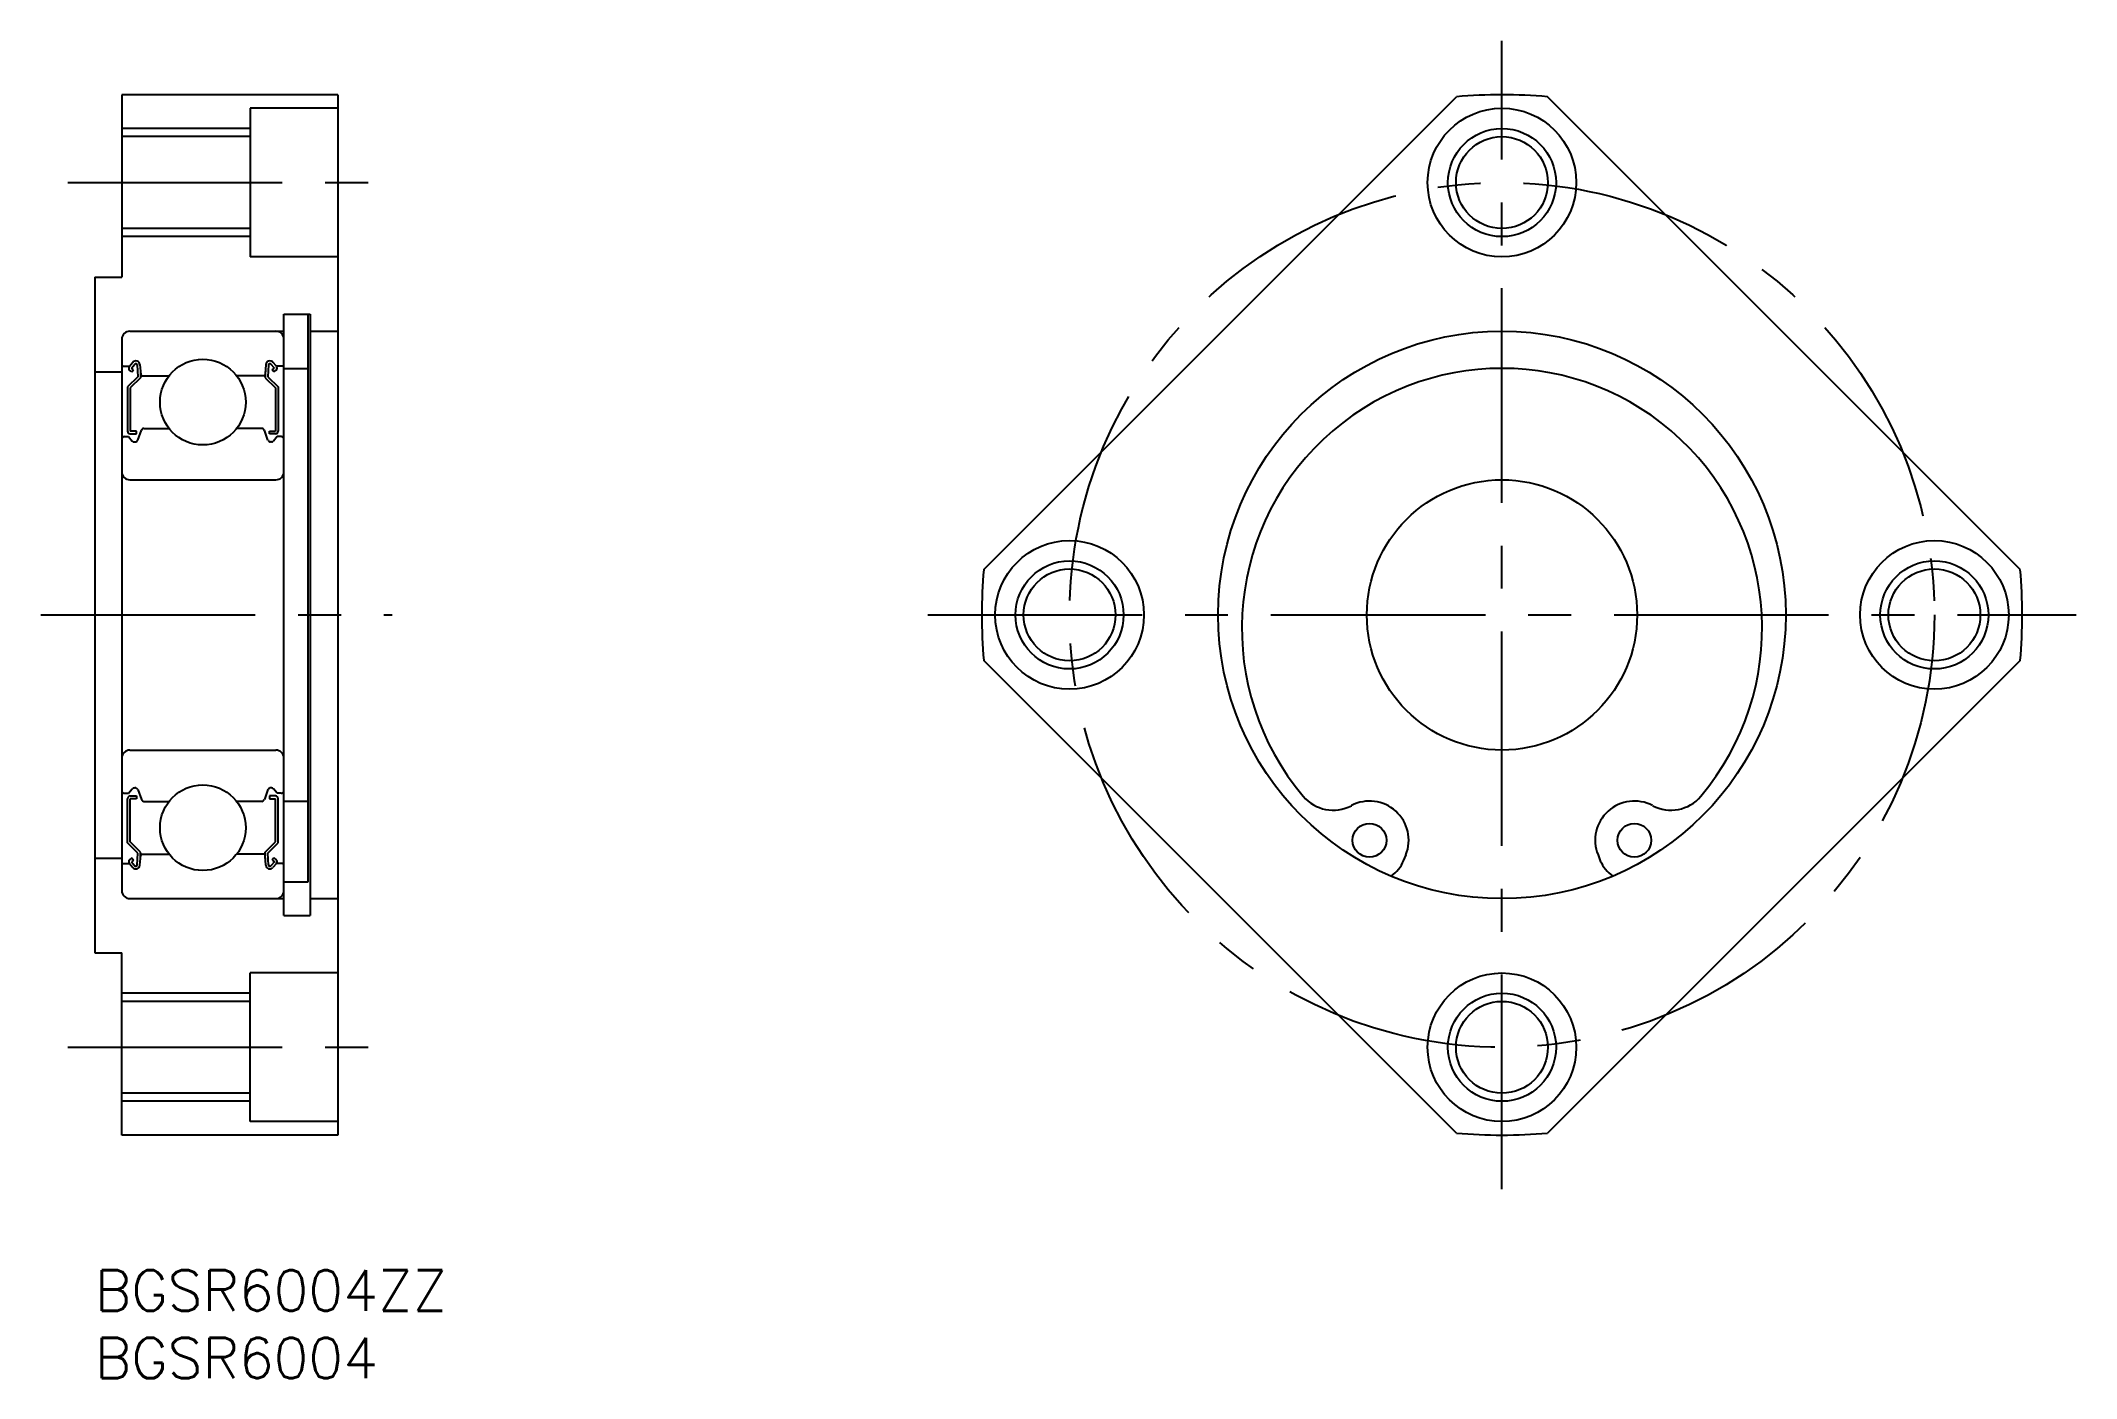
# Model space of a CAD drawing. Extents: x -4 to 147, y -8 to 91.
import ezdxf

# ---------------------------------------------------------------- set-up
doc = ezdxf.new("R2010")
doc.units = 0
doc.header["$LTSCALE"] = 0.5
doc.linetypes.add('CENTER', pattern=[50.8, 31.75, -6.35, 6.35, -6.35])
for name, color, linetype in [('MSM_CENTER', 1, 'CENTER'), ('MSM_CONTINUOUS', 7, 'CONTINUOUS'), ('MSM_NARROW', 5, 'CONTINUOUS'), ('MSM_PART_NUMBER', 7, 'CONTINUOUS')]:
    doc.layers.add(name, color=color, linetype=linetype)
doc.styles.get("Standard").update_dxf_attribs({"font": 'txt.shx', "height": 3, "bigfont": 'bigfont.shx'})

# ---------------------------------------------------------------- blocks, each defined once
blk = doc.blocks.new('*U4')
at = {"layer": 'MSM_PART_NUMBER'}
blk.add_text('BGSR6004ZZ', height=3, dxfattribs=at).set_placement((0, -3))
blk = doc.blocks.new('*U5')
at = {"layer": 'MSM_PART_NUMBER'}
blk.add_text('BGSR6004', height=3, dxfattribs=at).set_placement((0, -8))

msp = doc.modelspace()

# ---------------------------------------------------------------- linework, layer by layer
at = {"layer": 'MSM_CENTER'}
for p, q in [((104.14, 6), (104.14, 91)), ((-2, 80.5), (22, 80.5)), ((-4, 48.5), (22, 48.5)), ((61.64, 48.5), (146.64, 48.5)), ((-2, 16.5), (22, 16.5))]:
    msp.add_line(p, q, dxfattribs=at)
msp.add_circle((104.14, 48.5), 32, dxfattribs=at)
at = {"layer": 'MSM_CONTINUOUS'}
for p, q in [((2, 87), (2, 73.5)), ((18, 87), (2, 87)), ((18, 86), (11.5, 86)), ((11.5, 86), (11.5, 75)), ((14, 87), (14, 87)), ((18, 87), (18, 10)), ((65.79, 51.87), (100.78, 86.85)), ((142.5, 51.87), (107.51, 86.85)), ((11.5, 83.9), (2, 83.9)), ((11.5, 77.1), (2, 77.1)), ((18, 75), (11.5, 75)), ((0, 73.5), (0, 23.5)), ((0, 73.5), (2, 73.5)), ((2.6, 69.5), (14, 69.5)), ((14, 26.25), (14, 70.75)), ((14, 70.75, 0.88), (15.95, 70.75, 0.88)), ((15.8, 28.74, 1.25), (15.8, 70.75, 1.25)), ((15.95, 70.75), (15.95, 26.25)), ((15.95, 69.5, 0.88), (18, 69.5, 0.88)), ((2, 68.9), (2, 28.1)), ((0, 66.5), (2, 66.5)), ((2.1, 66.9), (2.56, 66.9)), ((2.56, 66.9), (2.81, 67.2)), ((2.74, 66.49), (2.58, 66.62)), ((2.71, 66.77), (2.96, 67.07)), ((2.87, 66.64), (2.71, 66.77)), ((2.74, 66.49), (2.87, 66.64)), ((3.14, 67.01), (3.18, 66.13)), ((3.34, 67.03), (3.4, 66.29)), ((3.38, 66.52), (3.38, 66.05)), ((12.66, 67.03), (12.6, 66.29)), ((12.62, 66.52), (12.62, 66.05)), ((12.86, 67.01), (12.82, 66.13)), ((13.29, 66.77), (13.04, 67.07)), ((13.13, 66.64), (13.29, 66.77)), ((13.26, 66.49), (13.13, 66.64)), ((13.44, 66.9), (13.19, 67.2)), ((13.26, 66.49), (13.42, 66.62)), ((13.9, 66.9), (13.44, 66.9)), ((14, 66.75, 0.88), (15.8, 66.75, 0.88)), ((3.18, 66.13), (2.43, 65.38)), ((2.43, 65.38), (2.43, 62.1)), ((3.38, 66.05), (2.63, 65.3)), ((2.63, 65.3), (2.63, 62.1)), ((3.5, 66.2), (5.49, 66.2)), ((12.5, 66.2), (10.51, 66.2)), ((12.62, 66.05), (13.37, 65.3)), ((12.82, 66.13), (13.57, 65.38)), ((13.37, 65.3), (13.37, 62.1)), ((13.57, 65.38), (13.57, 62.1)), ((3.08, 62.1), (2.63, 62.1)), ((2.63, 61.9), (3.08, 61.9)), ((3.08, 61.9), (3.08, 62.1)), ((3.18, 61.43), (3.45, 62.17)), ((3.64, 62.3), (5.49, 62.3)), ((12.36, 62.3), (10.51, 62.3)), ((12.82, 61.43), (12.55, 62.17)), ((12.92, 61.9), (12.92, 62.1)), ((12.92, 62.1), (13.37, 62.1)), ((13.37, 61.9), (12.92, 61.9)), ((2.2, 61.7), (2.5, 61.7)), ((2.5, 61.7), (2.78, 61.37)), ((2.93, 61.3), (2.99, 61.3)), ((13.07, 61.3), (13.01, 61.3)), ((13.5, 61.7), (13.22, 61.37)), ((13.8, 61.7), (13.5, 61.7)), ((2.6, 58.5), (13.4, 58.5)), ((100.78, 10.15), (65.79, 45.13)), ((142.5, 45.13), (107.51, 10.15)), ((2.6, 38.5), (13.4, 38.5)), ((2.2, 35.3), (2.5, 35.3)), ((2.43, 31.62), (2.43, 34.9)), ((2.5, 35.3), (2.78, 35.63)), ((2.63, 35.1), (3.08, 35.1)), ((2.63, 31.7), (2.63, 34.9)), ((3.08, 34.9), (2.63, 34.9)), ((2.93, 35.7), (2.99, 35.7)), ((3.08, 35.1), (3.08, 34.9)), ((3.18, 35.57), (3.45, 34.83)), ((3.64, 34.7), (5.49, 34.7)), ((12.36, 34.7), (10.51, 34.7)), ((12.82, 35.57), (12.55, 34.83)), ((12.92, 35.1), (12.92, 34.9)), ((13.37, 35.1), (12.92, 35.1)), ((12.92, 34.9), (13.37, 34.9)), ((13.07, 35.7), (13.01, 35.7)), ((13.5, 35.3), (13.22, 35.63)), ((13.37, 31.7), (13.37, 34.9)), ((13.8, 35.3), (13.5, 35.3)), ((13.57, 31.62), (13.57, 34.9)), ((14, 34.72, 0.88), (15.8, 34.72, 0.88)), ((3.38, 30.95), (2.63, 31.7)), ((12.62, 30.95), (13.37, 31.7)), ((0, 30.5), (2, 30.5)), ((3.18, 30.87), (2.43, 31.62)), ((2.74, 30.51), (2.58, 30.38)), ((2.87, 30.36), (2.71, 30.23)), ((2.71, 30.23), (2.96, 29.93)), ((2.74, 30.51), (2.87, 30.36)), ((3.14, 29.99), (3.18, 30.87)), ((3.34, 29.97), (3.4, 30.71)), ((3.38, 30.48), (3.38, 30.95)), ((3.5, 30.8), (5.49, 30.8)), ((12.5, 30.8), (10.51, 30.8)), ((12.66, 29.97), (12.6, 30.71)), ((12.62, 30.48), (12.62, 30.95)), ((12.82, 30.87), (13.57, 31.62)), ((12.86, 29.99), (12.82, 30.87)), ((13.29, 30.23), (13.04, 29.93)), ((13.26, 30.51), (13.13, 30.36)), ((13.13, 30.36), (13.29, 30.23)), ((13.26, 30.51), (13.42, 30.38)), ((96.86, 30.31), (97.04, 30.74)), ((111.25, 30.74), (111.42, 30.31)), ((2.1, 30.1), (2.56, 30.1)), ((2.56, 30.1), (2.81, 29.8)), ((13.44, 30.1), (13.19, 29.8)), ((13.9, 30.1), (13.44, 30.1)), ((14, 28.74, 0.88), (15.8, 28.74, 0.88)), ((2.6, 27.5), (14, 27.5)), ((5.5, 27.5), (5.5, 27.5)), ((15.95, 27.5, 0.88), (18, 27.5, 0.88)), ((14, 26.25, 0.88), (15.95, 26.25, 0.88)), ((0, 23.5), (2, 23.5)), ((2, 10), (2, 23.5)), ((18, 22), (11.5, 22)), ((11.5, 11), (11.5, 22)), ((11.5, 19.9), (2, 19.9)), ((11.5, 13.1), (2, 13.1)), ((18, 11), (11.5, 11)), ((18, 10), (2, 10))]:
    msp.add_line(p, q, dxfattribs=at)
for centre, radius in [((104.14, 80.5), 5.5), ((104.14, 80.5), 3.4), ((104.14, 48.5), 21), ((8, 64.25), 3.17), ((104.14, 48.5), 10), ((72.14, 48.5), 5.5), ((136.14, 48.5), 5.5), ((72.14, 48.5), 3.4), ((136.14, 48.5), 3.4), ((8, 32.75), 3.17), ((94.34, 31.82), 1.25), ((113.94, 31.82), 1.25), ((104.14, 16.5), 5.5), ((104.14, 16.5), 3.4)]:
    msp.add_circle(centre, radius, dxfattribs=at)
for centre, radius, start, end in [((104.14, 48.5), 38.5, 84.9831, 95.0169), ((2.6, 68.9), 0.6, 90, 180), ((13.4, 68.9), 0.6, 0, 90), ((2.1, 67), 0.1, 180, 270), ((2.71, 66.77), 0.2, 140.002, 230.0826), ((3.04, 67), 0.3, 4.9967, 140.002), ((3.04, 67), 0.1, 2.8198, 140.0002), ((3.5, 66.3), 0.1, 184.9967, 270), ((12.5, 66.3), 0.1, 270, 355.0033), ((12.96, 67), 0.3, 39.998, 175.0033), ((12.96, 67), 0.1, 39.9998, 177.1802), ((13.29, 66.77), 0.2, 309.9174, 39.998), ((13.9, 67), 0.1, 270, 0), ((104.14, 47.5), 19.25, 319.8252, 220.1748), ((2.63, 62.1), 0.2, 180, 270), ((3.64, 62.1), 0.2, 90, 159.9914), ((12.36, 62.1), 0.2, 20.0086, 90), ((13.37, 62.1), 0.2, 270, 0), ((2.2, 61.5), 0.2, 90, 180), ((2.93, 61.5), 0.2, 219.9945, 270), ((2.99, 61.5), 0.2, 270, 339.9914), ((13.01, 61.5), 0.2, 200.0086, 270), ((13.07, 61.5), 0.2, 270, 320.0055), ((13.8, 61.5), 0.2, 0, 90), ((2.6, 59.1), 0.6, 180, 270), ((13.4, 59.1), 0.6, 270, 0), ((104.14, 48.5), 38.5, 174.9831, 185.0169), ((104.14, 48.5), 38.5, 354.9831, 5.0169), ((2.6, 37.9), 0.6, 90, 180), ((13.4, 37.9), 0.6, 0, 90), ((2.2, 35.5), 0.2, 180, 270), ((2.63, 34.9), 0.2, 90, 180), ((2.93, 35.5), 0.2, 90, 140.0055), ((2.99, 35.5), 0.2, 20.0086, 90), ((3.64, 34.9), 0.2, 200.0086, 270), ((12.36, 34.9), 0.2, 270, 339.9914), ((13.01, 35.5), 0.2, 90, 159.9914), ((13.07, 35.5), 0.2, 39.9945, 90), ((13.37, 34.9), 0.2, 0, 90), ((13.8, 35.5), 0.2, 270, 0), ((91.65, 36.95), 2.9, 220.1748, 297.6623), ((94.34, 31.82), 2.9, 338.1911, 117.6623), ((113.94, 31.82), 2.9, 62.3377, 201.8089), ((116.64, 36.95), 2.9, 242.3377, 319.8252), ((2.71, 30.23), 0.2, 129.9174, 219.998), ((3.5, 30.7), 0.1, 90, 175.0033), ((12.5, 30.7), 0.1, 4.9967, 90), ((13.29, 30.23), 0.2, 320.002, 50.0826), ((94.54, 31.24), 2.5, 304.0128, 338.1911), ((113.74, 31.24), 2.5, 201.8089, 235.9872), ((2.1, 30), 0.1, 90, 180), ((3.04, 30), 0.3, 219.998, 355.0033), ((3.04, 30), 0.1, 219.9998, 357.1802), ((12.96, 30), 0.3, 184.9967, 320.002), ((12.96, 30), 0.1, 182.8198, 320.0002), ((13.9, 30), 0.1, 0, 90), ((2.6, 28.1), 0.6, 180, 270), ((13.4, 28.1), 0.6, 270, 0), ((104.14, 48.5), 38.5, 264.9831, 275.0169)]:
    msp.add_arc(centre, radius, start, end, dxfattribs=at)
at = {"layer": 'MSM_NARROW'}
for p, q in [((11.5, 84.5), (2, 84.5)), ((11.5, 76.5), (2, 76.5)), ((11.5, 20.5), (2, 20.5)), ((11.5, 12.5), (2, 12.5))]:
    msp.add_line(p, q, dxfattribs=at)
for centre in [(104.14, 80.5), (72.14, 48.5), (136.14, 48.5), (104.14, 16.5)]:
    msp.add_circle(centre, 4, dxfattribs=at)

# ---------------------------------------------------------------- block references
at = {"layer": 'MSM_CONTINUOUS'}
for name in ['*U4', '*U5']:
    msp.add_blockref(name, (0, 0), dxfattribs=at)

doc.saveas('drawing.dxf')
